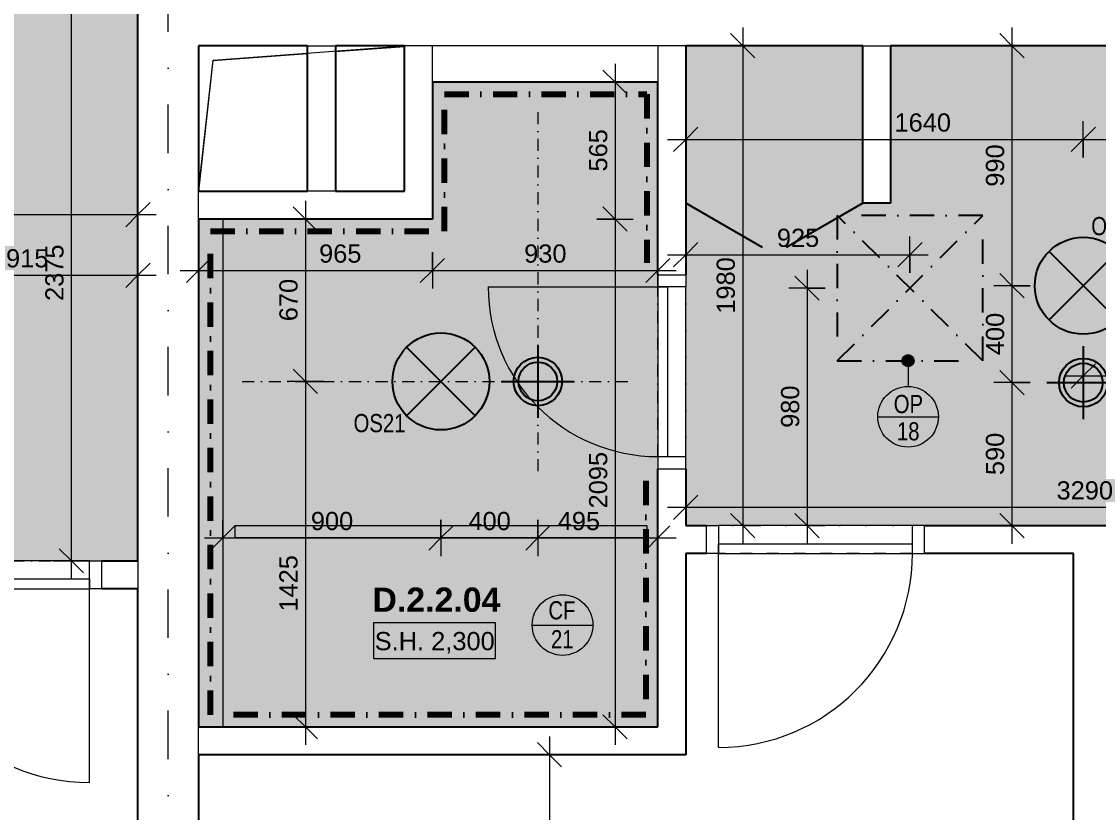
# Model space of a CAD drawing. Header units: millimetres. Extents: x -7570 to 42709, y -1655 to 71550.
# Drawn here: x -457 to 3986, y 60742 to 64005 of the extents above; entities that cross this region are included whole.
import ezdxf

# ---------------------------------------------------------------- set-up
doc = ezdxf.new("R2010")
doc.units = ezdxf.units.MM
for name, pattern in [('ABMV_DashDot_2_2mm-S0_6mm', [110, 50, -30, 0, -30]), ('HA_DashDot_10mm-S3mm', [500, 200, -150, 0, -150]), ('HA_DashDot_2_2mm-S0_6mm', [110, 50, -30, 0, -30]), ('HA_DashDot_4mm-S1mm', [200, 100, -50, 0, -50])]:
    doc.linetypes.add(name, pattern=pattern)
for name, color, linetype, lineweight in [('-UNDERLAY_A-DETL-____-OTLN', 9, 'Continuous', 25), ('-UNDERLAY_I-WALL-____-OTLN', 9, 'Continuous', 9), ('A-____-____-DIMS', 9, 'Continuous', 5), ('A-____-____-DIMS-50', 9, 'Continuous', 5), ('A-AREA-____-IDEN', 9, 'Continuous', 9), ('A-CLNG-____-IDEN', 9, 'Continuous', 9), ('A-CLNG-____-PATT', 9, 'Continuous', 9), ('A-DETL-____-OTLN', 9, 'Continuous', 25), ('A-DETL-GENF-OTLN', 9, 'Continuous', 9), ('A-DOOR-____-MCUT', 9, 'HA_DashDot_2_2mm-S0_6mm', 9), ('A-DOOR-____-OTLN', 9, 'Continuous', 9), ('A-DOOR-FRAM-OTLN', 9, 'Continuous', 9), ('A-FLOR-____-OVHD', 9, 'HA_DashDot_4mm-S1mm', 25), ('A-GENM-____-IDEN', 9, 'Continuous', 9), ('A-GENM-____-OTLN', 9, 'Continuous', 9), ('A-WALL-____-MCUT', 9, 'Continuous', 9), ('E-LITE-EQPM-IDEN', 9, 'Continuous', 9), ('E-LITE-EQPM-OTLN', 9, 'Continuous', 9), ('G-____-____-DIMS', 9, 'Continuous', 5), ('I-WALL-____-MCUT', 9, 'Continuous', 25), ('M-HVAC-CDFF-OTLN', 9, 'Continuous', 9), ('S-GRID-____-OTLN', 9, 'Continuous', 5)]:
    doc.layers.add(name, color=color, linetype=linetype, lineweight=lineweight)
doc.styles.add('Arial_1', font='arial.ttf', dxfattribs={"height": 75})
doc.styles.add('Arial_2', font='arial.ttf', dxfattribs={"width": 0.8, "height": 75})
doc.styles.add('Arial_B', font='arialbd.ttf', dxfattribs={"height": 100})
doc.dimstyles.new('Inner_Dimensions', dxfattribs={"dimscale": 304.8, "dimtxt": 76.519455, "dimasz": 0.328084, "dimexe": 0.246063, "dimexo": 0.0625, "dimgap": 0.032808, "dimtad": 1, "dimdec": 0, "dimzin": 0, "dimdsep": 46, "dimtxsty": 'Arial_1', "dimblk1": 'OBLIQUE', "dimblk2": 'OBLIQUE', "dimsah": 1, "dimcen": 0.09, "dimdle": 0.246063, "dimazin": 0, "dimtfac": 1, "dimtdec": 4, "dimtix": 1, "dimtmove": 2, "dimatfit": 3, "dimfxl": 0.246063, "dimfxlon": 1, "dimtvp": 1, "dimtolj": 1, "dimtzin": 0, "dimlwd": 9, "dimlwe": 9, "dimarcsym": 2})
doc.dimstyles.new('Inner_Dimensions_1', dxfattribs={"dimscale": 304.8, "dimtxt": 76.519455, "dimasz": 0.328084, "dimexe": 0.246063, "dimexo": 0.0625, "dimgap": 0.032808, "dimtad": 1, "dimdec": 0, "dimzin": 0, "dimdsep": 46, "dimtxsty": 'Arial_1', "dimblk1": 'OBLIQUE', "dimblk2": 'OBLIQUE', "dimsah": 1, "dimcen": 0.09, "dimdle": 0.246063, "dimazin": 0, "dimtfac": 1, "dimtdec": 4, "dimtix": 1, "dimtmove": 0, "dimatfit": 3, "dimfxl": 0.246063, "dimfxlon": 1, "dimtvp": 1, "dimtolj": 1, "dimtzin": 0, "dimlwd": 9, "dimlwe": 9, "dimarcsym": 2})

# ---------------------------------------------------------------- blocks, each defined once
blk = doc.blocks.new('HA_DR_Single_Swing_Solid - In_BJ_800x2100-2000414-DPS_D - 2NP')
at = {"layer": 'A-DOOR-____-MCUT'}
for p, q in [((-400, 57.5), (400, 57.5)), ((-400, -57.5), (400, -57.5))]:
    blk.add_line(p, q, dxfattribs=at)
at = {"layer": 'A-DOOR-____-OTLN', "lineweight": 5}
blk.add_line((400, 857.5), (400, 57.5), dxfattribs=at)
at = {"layer": 'A-DOOR-____-OTLN'}
for p, q in [((400, 57.5), (-400, 57.5)), ((-400, 57.5), (-400, 17.5)), ((400, 57.5), (400, 17.5)), ((400, 17.5), (-400, 17.5))]:
    blk.add_line(p, q, dxfattribs=at)
at = {"layer": 'A-DOOR-____-OTLN', "lineweight": 5}
blk.add_arc((400, 57.5), 800, 90, 180, dxfattribs=at)
at = {"layer": 'A-DOOR-FRAM-OTLN'}
for p, q in [((-450, 57.5), (-450, -57.5)), ((-400, 57.5), (-450, 57.5)), ((-400, 57.5), (-400, -57.5)), ((400, -57.5), (400, 57.5)), ((400, 57.5), (450, 57.5)), ((450, 57.5), (450, -57.5)), ((-450, -57.5), (-400, -57.5)), ((-400, -57.5), (400, -57.5)), ((450, -57.5), (400, -57.5))]:
    blk.add_line(p, q, dxfattribs=at)
blk = doc.blocks.new('HA_DR_Single_Swing_Solid - In_BJ_700x2100-2000418-DPS_D - 2NP')
at = {"layer": 'A-DOOR-____-MCUT'}
for p, q in [((-350, 57.5), (350, 57.5)), ((-350, -57.5), (350, -57.5))]:
    blk.add_line(p, q, dxfattribs=at)
at = {"layer": 'A-DOOR-____-OTLN', "lineweight": 5}
blk.add_line((350, 757.5), (350, 57.5), dxfattribs=at)
at = {"layer": 'A-DOOR-____-OTLN'}
for p, q in [((350, 57.5), (-350, 57.5)), ((-350, 57.5), (-350, 17.5)), ((350, 57.5), (350, 17.5)), ((350, 17.5), (-350, 17.5))]:
    blk.add_line(p, q, dxfattribs=at)
at = {"layer": 'A-DOOR-____-OTLN', "lineweight": 5}
blk.add_arc((350, 57.5), 700, 90, 180, dxfattribs=at)
at = {"layer": 'A-DOOR-FRAM-OTLN'}
for p, q in [((-400, 57.5), (-400, -57.5)), ((-350, 57.5), (-400, 57.5)), ((-350, 57.5), (-350, -57.5)), ((350, -57.5), (350, 57.5)), ((350, 57.5), (400, 57.5)), ((400, 57.5), (400, -57.5)), ((-400, -57.5), (-350, -57.5)), ((-350, -57.5), (350, -57.5)), ((400, -57.5), (350, -57.5))]:
    blk.add_line(p, q, dxfattribs=at)
blk = doc.blocks.new('HA_GM_Shaft_Rectangle - Default-2017731-DPS_D - 2NP')
at = {"layer": 'A-DETL-GENF-OTLN'}
for p, q in [((60, -60), (850, 0)), ((0, -600), (60, -60))]:
    blk.add_line(p, q, dxfattribs=at)
at = {"layer": 'A-GENM-____-OTLN'}
for p, q in [((0, -600), (0, 0)), ((0, 0), (850, 0)), ((850, 0), (850, -600)), ((850, -600), (0, -600))]:
    blk.add_line(p, q, dxfattribs=at)
blk = doc.blocks.new('HA_GM_Shaft_Rectangle - Default-2017700-DPS_D - 2NP')
at = {"layer": 'A-DETL-GENF-OTLN'}
for p, q in [((61, -61), (450, -32.2)), ((565, -23.7), (850, -2.6)), ((1.1, -600), (61, -61))]:
    blk.add_line(p, q, dxfattribs=at)
blk = doc.blocks.new('HA_DR_Double_Swing_Solid - In_BJ_1200x2100_800-1652993-DPS_D - 2NP')
at = {"layer": 'A-DOOR-____-MCUT'}
for p, q in [((-600, 57.5), (600, 57.5)), ((-600, -57.5), (600, -57.5))]:
    blk.add_line(p, q, dxfattribs=at)
at = {"layer": 'A-DOOR-____-OTLN'}
for p, q in [((-107.5, -9.5), (-107.5, 40)), ((-107.5, 40), (-5, 40)), ((-92.5, 25), (-92.5, -9.5)), ((-5, 25), (-92.5, 25)), ((-5, 25), (-5, 40)), ((-600, -57.5), (-600, -17.5)), ((-600, -17.5), (-200, -17.5)), ((-200, -57.5), (-200, -17.5)), ((-200, -17.5), (-200, -57.5)), ((-200, -17.5), (600, -17.5)), ((-70, -9.5), (-130, -9.5)), ((-130, -17.5), (-130, -9.5)), ((-70, -17.5), (-70, -9.5)), ((600, -17.5), (600, -57.5)), ((-600, -57.5), (-200, -57.5)), ((-200, -57.5), (600, -57.5)), ((-130, -65.5), (-130, -57.5)), ((-130, -65.5), (-70, -65.5)), ((-107.5, -115), (-107.5, -65.5)), ((-92.5, -65.5), (-92.5, -100)), ((-70, -65.5), (-70, -57.5)), ((-5, -115), (-107.5, -115)), ((-92.5, -100), (-5, -100)), ((-5, -115), (-5, -100))]:
    blk.add_line(p, q, dxfattribs=at)
at = {"layer": 'A-DOOR-____-OTLN', "lineweight": 5}
for p, q in [((-253.6, -257.5), (-600, -57.5)), ((600, -857.5), (600, -57.5))]:
    blk.add_line(p, q, dxfattribs=at)
for centre, radius, start, end in [((-600, -57.5), 400, 330, 0), ((600, -57.5), 800, 180, 270)]:
    blk.add_arc(centre, radius, start, end, dxfattribs=at)
at = {"layer": 'A-DOOR-____-OTLN'}
for points in [[(-107.5, 40), (-107.5, 40), (-107.4, 39.9), (-106.9, 39.4), (-106.5, 39), (-106.1, 38.6), (-105.6, 38.1), (-105.2, 37.7), (-104.6, 37.1), (-103.9, 36.4), (-103.3, 35.8), (-102.9, 35.4), (-102.4, 34.9), (-101.9, 34.4), (-101.5, 34), (-101, 33.5), (-100.5, 33), (-100, 32.5), (-99.5, 32), (-99, 31.5), (-98.5, 31), (-98.1, 30.6), (-97.6, 30.1), (-97.1, 29.6), (-96.7, 29.2), (-96.2, 28.7), (-95.8, 28.3), (-95.3, 27.8), (-94.8, 27.3), (-94.4, 26.9), (-93.9, 26.4), (-93.5, 26), (-93.1, 25.6), (-92.6, 25.1), (-92.5, 25), (-92.5, 25)], [(-92.5, -100), (-92.5, -100), (-92.6, -100.1), (-93.1, -100.6), (-93.5, -101), (-93.9, -101.4), (-94.4, -101.9), (-94.8, -102.3), (-95.4, -102.9), (-96.1, -103.6), (-96.7, -104.2), (-97.1, -104.6), (-97.6, -105.1), (-98.1, -105.6), (-98.5, -106), (-99, -106.5), (-99.5, -107), (-100, -107.5), (-100.5, -108), (-101, -108.5), (-101.5, -109), (-101.9, -109.4), (-102.4, -109.9), (-102.9, -110.4), (-103.3, -110.8), (-103.8, -111.3), (-104.2, -111.7), (-104.7, -112.2), (-105.2, -112.7), (-105.6, -113.1), (-106.1, -113.6), (-106.5, -114), (-106.9, -114.4), (-107.4, -114.9), (-107.5, -115), (-107.5, -115)]]:
    blk.add_open_spline(points, degree=3, knots=[0, 0, 0, 0, 0.083333, 0.125, 0.166667, 0.208333, 0.229167, 0.25, 0.291667, 0.333333, 0.354167, 0.375, 0.395833, 0.416667, 0.4375, 0.458333, 0.479167, 0.5, 0.520833, 0.541667, 0.5625, 0.583333, 0.604167, 0.625, 0.645833, 0.666667, 0.6875, 0.708333, 0.75, 0.770833, 0.791667, 0.833333, 0.875, 0.916667, 1, 1, 1, 1], dxfattribs=at)
at = {"layer": 'A-DOOR-FRAM-OTLN'}
for p, q in [((-600, 57.5), (-650, 57.5)), ((-650, 57.5), (-650, -57.5)), ((600, 57.5), (-600, 57.5)), ((-600, 57.5), (-600, -57.5)), ((600, -57.5), (600, 57.5)), ((600, 57.5), (650, 57.5)), ((650, 57.5), (650, -57.5)), ((-650, -57.5), (-600, -57.5)), ((650, -57.5), (600, -57.5))]:
    blk.add_line(p, q, dxfattribs=at)
blk = doc.blocks.new('HA_LF_GenericSymbol - OS21_koupelny-1901332-DPS_D - 2NP')
at = {"layer": 'E-LITE-EQPM-OTLN', "color": 11, "lineweight": 25}
for p, q in [((141.4, 141.4), (-141.4, -141.4)), ((-141.4, 141.4), (141.4, -141.4))]:
    blk.add_line(p, q, dxfattribs=at)
blk.add_circle((0, 0), 200, dxfattribs=at)
blk = doc.blocks.new('HA_LF_GenericSymbol - OS20_chodby-1901335-DPS_D - 2NP')
at = {"layer": 'E-LITE-EQPM-OTLN', "color": 11, "lineweight": 25}
for p, q in [((141.4, 141.4), (-141.4, -141.4)), ((-141.4, 141.4), (141.4, -141.4))]:
    blk.add_line(p, q, dxfattribs=at)
blk.add_circle((0, 0), 200, dxfattribs=at)
blk = doc.blocks.new('HA_GM_Tiling_LineBased - Generic Tiles-1951585-DPS_D - 2NP')
at = {"layer": 'A-GENM-____-OTLN', "linetype": 'HA_DashDot_4mm-S1mm', "lineweight": 80}
blk.add_line((50, -50), (1015, -50), dxfattribs=at)
blk = doc.blocks.new('HA_GM_Tiling_LineBased - Generic Tiles-1951473-DPS_D - 2NP')
at = {"layer": 'A-GENM-____-OTLN', "linetype": 'HA_DashDot_4mm-S1mm', "lineweight": 80}
blk.add_line((50, -50), (1845, -50), dxfattribs=at)
blk = doc.blocks.new('HA_GM_Tiling_LineBased - Generic Tiles-1951586-DPS_D - 2NP')
at = {"layer": 'A-GENM-____-OTLN', "linetype": 'HA_DashDot_4mm-S1mm', "lineweight": 80}
blk.add_line((50, -50), (2045, -50), dxfattribs=at)
blk = doc.blocks.new('HA_GM_Tiling_LineBased - Generic Tiles-1951466-DPS_D - 2NP')
at = {"layer": 'A-GENM-____-OTLN', "linetype": 'HA_DashDot_4mm-S1mm', "lineweight": 80}
blk.add_line((50, -50), (1015, -50), dxfattribs=at)
blk = doc.blocks.new('HA_GM_Tiling_LineBased - Generic Tiles-1951467-DPS_D - 2NP')
at = {"layer": 'A-GENM-____-OTLN', "linetype": 'HA_DashDot_4mm-S1mm', "lineweight": 80}
blk.add_line((-50, -50), (515, -50), dxfattribs=at)
blk = doc.blocks.new('HA_GM_Tiling_LineBased - Generic Tiles-1951468-DPS_D - 2NP')
at = {"layer": 'A-GENM-____-OTLN', "linetype": 'HA_DashDot_4mm-S1mm', "lineweight": 80}
blk.add_line((50, -50), (885, -50), dxfattribs=at)
blk = doc.blocks.new('HA_GM_Tiling_LineBased - Generic Tiles-1951469-DPS_D - 2NP')
at = {"layer": 'A-GENM-____-OTLN', "linetype": 'HA_DashDot_4mm-S1mm', "lineweight": 80}
blk.add_line((50, -50), (745, -50), dxfattribs=at)
blk = doc.blocks.new('HA_VZT_GenericSymbol - Default-1902229-DPS_D - 2NP')
at = {"layer": 'M-HVAC-CDFF-OTLN', "color": 92, "lineweight": 25}
for p, q in [((0, 150), (0, -150)), ((-150, 0), (150, 0))]:
    blk.add_line(p, q, dxfattribs=at)
for radius in [100, 80]:
    blk.add_circle((0, 0), radius, dxfattribs=at)
blk = doc.blocks.new('DIMBLOCK32-DPS_D - 2NP')
at = {"layer": 'A-____-____-DIMS-50', "lineweight": 9}
for p, q in [((1721, 61054.9), (1721, 59409.9)), ((1721, 60979.9), (1671, 61029.9)), ((1796, 60979.9), (1646, 60979.9)), ((1721, 60979.9), (1771, 60929.9)), ((1721, 60979.9), (1796, 60979.9)), ((1721, 59409.9), (1671, 59459.9)), ((1796, 59409.9), (1646, 59409.9)), ((1721, 59409.9), (1771, 59359.9)), ((1721, 59409.9), (1796, 59409.9))]:
    blk.add_line(p, q, dxfattribs=at)
at = {"layer": 'A-____-____-DIMS-50', "color": 0, "lineweight": 9, "insert": (1613.6, 60079.5), "char_height": 75, "width": 276.883, "attachment_point": 1, "rotation": 90, "line_spacing_factor": 0.941778, "style": 'Arial_1'}
blk.add_mtext('1570', dxfattribs=at)
blk = doc.blocks.new('_Oblique')
at = {"color": 0, "linetype": 'ByBlock', "lineweight": -2}
blk.add_line((-0.5, -0.5), (0.5, 0.5), dxfattribs=at)
blk = doc.blocks.new('DIMBLOCK106-DPS_D - 2NP')
at = {"layer": 'A-____-____-DIMS-50', "lineweight": 9}
for p, q in [((-891.8, 62883.2), (-891.8, 63033.2)), ((-891.8, 62958.2), (-841.8, 63008.2)), ((23.2, 63033.2), (23.2, 62883.2)), ((23.2, 62958.2), (23.2, 63033.2)), ((23.2, 62958.2), (73.2, 63008.2)), ((-891.8, 62958.2), (-941.8, 62908.2)), ((-891.8, 62958.2), (98.2, 62958.2)), ((-891.8, 62958.2), (-891.8, 62883.2)), ((23.2, 62958.2), (-26.8, 62908.2))]:
    blk.add_line(p, q, dxfattribs=at)
at = {"layer": 'A-____-____-DIMS-50', "color": 0, "lineweight": 9, "insert": (-520.8, 63065.6), "char_height": 75, "width": 207.662, "attachment_point": 1, "line_spacing_factor": 0.941778, "style": 'Arial_1'}
blk.add_mtext('915', dxfattribs=at)
blk = doc.blocks.new('DIMBLOCK112-DPS_D - 2NP')
at = {"layer": 'A-____-____-DIMS-50', "lineweight": 9}
for p, q in [((373.2, 61949.2), (373.2, 61799.2)), ((373.2, 61874.2), (373.2, 61949.2)), ((1273.2, 61949.2), (1273.2, 61799.2)), ((1273.2, 61874.2), (1273.2, 61949.2)), ((373.2, 61874.2), (423.2, 61924.2)), ((1273.2, 61874.2), (1323.2, 61924.2)), ((298.2, 61874.2), (1273.2, 61874.2)), ((373.2, 61874.2), (323.2, 61824.2)), ((1273.2, 61874.2), (1223.2, 61824.2))]:
    blk.add_line(p, q, dxfattribs=at)
at = {"layer": 'A-____-____-DIMS-50', "color": 0, "lineweight": 9, "insert": (736.7, 61981.5), "char_height": 75, "width": 207.662, "attachment_point": 1, "line_spacing_factor": 0.941778, "style": 'Arial_1'}
blk.add_mtext('900', dxfattribs=at)
blk = doc.blocks.new('DIMBLOCK113-DPS_D - 2NP')
at = {"layer": 'A-____-____-DIMS-50', "lineweight": 9}
for p, q in [((1273.2, 61949.2), (1273.2, 61799.2)), ((1273.2, 61874.2), (1273.2, 61949.2)), ((1673.2, 61949.2), (1673.2, 61799.2)), ((1673.2, 61874.2), (1673.2, 61949.2)), ((1273.2, 61874.2), (1323.2, 61924.2)), ((1673.2, 61874.2), (1723.2, 61924.2)), ((1273.2, 61874.2), (1223.2, 61824.2)), ((1273.2, 61874.2), (1673.2, 61874.2)), ((1673.2, 61874.2), (1623.2, 61824.2))]:
    blk.add_line(p, q, dxfattribs=at)
at = {"layer": 'A-____-____-DIMS-50', "color": 0, "lineweight": 9, "insert": (1386.7, 61981.5), "char_height": 75, "width": 207.662, "attachment_point": 1, "line_spacing_factor": 0.941778, "style": 'Arial_1'}
blk.add_mtext('400', dxfattribs=at)
blk = doc.blocks.new('DIMBLOCK114-DPS_D - 2NP')
at = {"layer": 'A-____-____-DIMS-50', "lineweight": 9}
for p, q in [((1673.2, 61949.2), (1673.2, 61799.2)), ((1673.2, 61874.2), (1673.2, 61949.2)), ((2168.2, 61949.2), (2168.2, 61799.2)), ((2168.2, 61874.2), (2168.2, 61949.2)), ((1673.2, 61874.2), (1723.2, 61924.2)), ((2168.2, 61874.2), (2218.2, 61924.2)), ((1673.2, 61874.2), (1623.2, 61824.2)), ((1673.2, 61874.2), (2243.2, 61874.2)), ((2168.2, 61874.2), (2118.2, 61824.2))]:
    blk.add_line(p, q, dxfattribs=at)
at = {"layer": 'A-____-____-DIMS-50', "color": 0, "lineweight": 9, "insert": (1755, 61981.5), "char_height": 75, "width": 207.662, "attachment_point": 1, "line_spacing_factor": 0.941778, "style": 'Arial_1'}
blk.add_mtext('495', dxfattribs=at)
blk = doc.blocks.new('DIMBLOCK115-DPS_D - 2NP')
at = {"layer": 'A-____-____-DIMS-50', "lineweight": 9}
for p, q in [((714.1, 63264.9), (714.1, 62519.9)), ((714.1, 63189.9), (664.1, 63239.9)), ((789.1, 63189.9), (639.1, 63189.9)), ((714.1, 63189.9), (764.1, 63139.9)), ((714.1, 63189.9), (789.1, 63189.9)), ((714.1, 62519.9), (664.1, 62569.9)), ((789.1, 62519.9), (639.1, 62519.9)), ((714.1, 62519.9), (764.1, 62469.9)), ((714.1, 62519.9), (789.1, 62519.9))]:
    blk.add_line(p, q, dxfattribs=at)
at = {"layer": 'A-____-____-DIMS-50', "color": 0, "lineweight": 9, "insert": (606.8, 62768.4), "char_height": 75, "width": 207.662, "attachment_point": 1, "rotation": 90, "line_spacing_factor": 0.941778, "style": 'Arial_1'}
blk.add_mtext('670', dxfattribs=at)
blk = doc.blocks.new('DIMBLOCK116-DPS_D - 2NP')
at = {"layer": 'A-____-____-DIMS-50', "lineweight": 9}
for p, q in [((714.1, 62519.9), (664.1, 62569.9)), ((789.1, 62519.9), (639.1, 62519.9)), ((714.1, 62519.9), (714.1, 61019.9)), ((714.1, 62519.9), (764.1, 62469.9)), ((714.1, 62519.9), (789.1, 62519.9)), ((714.1, 61094.9), (664.1, 61144.9)), ((789.1, 61094.9), (639.1, 61094.9)), ((714.1, 61094.9), (764.1, 61044.9)), ((714.1, 61094.9), (789.1, 61094.9))]:
    blk.add_line(p, q, dxfattribs=at)
at = {"layer": 'A-____-____-DIMS-50', "color": 0, "lineweight": 9, "insert": (606.8, 61570.3), "char_height": 75, "width": 276.883, "attachment_point": 1, "rotation": 90, "line_spacing_factor": 0.941778, "style": 'Arial_1'}
blk.add_mtext('1425', dxfattribs=at)
blk = doc.blocks.new('DIMBLOCK117-DPS_D - 2NP')
at = {"layer": 'A-____-____-DIMS-50', "lineweight": 9}
for p, q in [((2283.2, 63593.4), (2283.2, 63443.4)), ((2283.2, 63518.4), (2283.2, 63593.4)), ((3923.2, 63443.4), (3923.2, 63593.4)), ((2283.2, 63518.4), (2333.2, 63568.4)), ((3923.2, 63518.4), (3973.2, 63568.4)), ((2208.2, 63518.4), (3923.2, 63518.4)), ((2283.2, 63518.4), (2233.2, 63468.4)), ((3923.2, 63518.4), (3873.2, 63468.4)), ((3923.2, 63518.4), (3923.2, 63443.4))]:
    blk.add_line(p, q, dxfattribs=at)
at = {"layer": 'A-____-____-DIMS-50', "color": 0, "lineweight": 9, "insert": (3144.3, 63625.8), "char_height": 75, "width": 276.883, "attachment_point": 1, "line_spacing_factor": 0.941778, "style": 'Arial_1'}
blk.add_mtext('1640', dxfattribs=at)
blk = doc.blocks.new('DIMBLOCK118-DPS_D - 2NP')
at = {"layer": 'A-____-____-DIMS-50', "lineweight": 9}
for p, q in [((3923.2, 63443.4), (3923.2, 63593.4)), ((5573.2, 63593.4), (5573.2, 63443.4)), ((5573.2, 63518.4), (5573.2, 63593.4)), ((3923.2, 63518.4), (3973.2, 63568.4)), ((5573.2, 63518.4), (5623.2, 63568.4)), ((3923.2, 63518.4), (3873.2, 63468.4)), ((3923.2, 63518.4), (5648.2, 63518.4)), ((3923.2, 63518.4), (3923.2, 63443.4)), ((5573.2, 63518.4), (5523.2, 63468.4))]:
    blk.add_line(p, q, dxfattribs=at)
at = {"layer": 'A-____-____-DIMS-50', "color": 0, "lineweight": 9, "insert": (4632.8, 63625.8), "char_height": 75, "width": 276.883, "attachment_point": 1, "line_spacing_factor": 0.941778, "style": 'Arial_1'}
blk.add_mtext('1650', dxfattribs=at)
blk = doc.blocks.new('DIMBLOCK119-DPS_D - 2NP')
at = {"layer": 'A-____-____-DIMS-50', "lineweight": 9}
for p, q in [((3628.9, 63979.9), (3628.9, 62914.9)), ((3628.9, 63904.9), (3578.9, 63954.9)), ((3703.9, 63904.9), (3553.9, 63904.9)), ((3628.9, 63904.9), (3678.9, 63854.9)), ((3628.9, 63904.9), (3703.9, 63904.9)), ((3628.9, 62914.9), (3578.9, 62964.9)), ((3703.9, 62914.9), (3553.9, 62914.9)), ((3628.9, 62914.9), (3678.9, 62864.9)), ((3628.9, 62914.9), (3703.9, 62914.9))]:
    blk.add_line(p, q, dxfattribs=at)
at = {"layer": 'A-____-____-DIMS-50', "color": 0, "lineweight": 9, "insert": (3521.5, 63323.4), "char_height": 75, "width": 207.662, "attachment_point": 1, "rotation": 90, "line_spacing_factor": 0.941778, "style": 'Arial_1'}
blk.add_mtext('990', dxfattribs=at)
blk = doc.blocks.new('DIMBLOCK120-DPS_D - 2NP')
at = {"layer": 'A-____-____-DIMS-50', "lineweight": 9}
for p, q in [((3628.9, 62914.9), (3578.9, 62964.9)), ((3703.9, 62914.9), (3553.9, 62914.9)), ((3628.9, 62914.9), (3628.9, 62514.9)), ((3628.9, 62914.9), (3678.9, 62864.9)), ((3628.9, 62914.9), (3703.9, 62914.9)), ((3628.9, 62514.9), (3578.9, 62564.9)), ((3703.9, 62514.9), (3553.9, 62514.9)), ((3628.9, 62514.9), (3678.9, 62464.9)), ((3628.9, 62514.9), (3703.9, 62514.9))]:
    blk.add_line(p, q, dxfattribs=at)
at = {"layer": 'A-____-____-DIMS-50', "color": 0, "lineweight": 9, "insert": (3521.5, 62628.4), "char_height": 75, "width": 207.662, "attachment_point": 1, "rotation": 90, "line_spacing_factor": 0.941778, "style": 'Arial_1'}
blk.add_mtext('400', dxfattribs=at)
blk = doc.blocks.new('DIMBLOCK121-DPS_D - 2NP')
at = {"layer": 'A-____-____-DIMS-50', "lineweight": 9}
for p, q in [((3628.9, 62514.9), (3578.9, 62564.9)), ((3703.9, 62514.9), (3553.9, 62514.9)), ((3628.9, 62514.9), (3628.9, 61849.9)), ((3628.9, 62514.9), (3678.9, 62464.9)), ((3628.9, 62514.9), (3703.9, 62514.9)), ((3628.9, 61924.9), (3578.9, 61974.9)), ((3703.9, 61924.9), (3553.9, 61924.9)), ((3628.9, 61924.9), (3678.9, 61874.9)), ((3628.9, 61924.9), (3703.9, 61924.9))]:
    blk.add_line(p, q, dxfattribs=at)
at = {"layer": 'A-____-____-DIMS-50', "color": 0, "lineweight": 9, "insert": (3521.5, 62133.4), "char_height": 75, "width": 207.662, "attachment_point": 1, "rotation": 90, "line_spacing_factor": 0.941778, "style": 'Arial_1'}
blk.add_mtext('590', dxfattribs=at)
blk = doc.blocks.new('HA_TAG_GM_Products - Generic-588599-DPS_D - 2NP')
at = {"layer": 'A-GENM-____-IDEN'}
blk.add_line((-2.5, 0), (2.5, 0), dxfattribs=at)
blk.add_circle((0, 0), 2.5, dxfattribs=at)
blk = doc.blocks.new('Spot Elevations - Generic-448778-DPS_D - 2NP')
at = {"layer": 'G-____-____-DIMS', "lineweight": 9}
for p, q in [((-5, 0), (-5, 3)), ((-5, 3), (5, 3)), ((5, 3), (5, 0)), ((5, 0), (-5, 0))]:
    blk.add_line(p, q, dxfattribs=at)
blk = doc.blocks.new('HA_Tag_Ceiling - Group _ Type Mark-1698111-DPS_D - 2NP')
at = {"layer": 'A-CLNG-____-IDEN'}
blk.add_line((-2.5, 0), (2.5, 0), dxfattribs=at)
blk.add_circle((0, 0), 2.5, dxfattribs=at)
blk = doc.blocks.new('DIMBLOCK128-DPS_D - 2NP')
at = {"layer": 'A-____-____-DIMS-50', "lineweight": 9}
for p, q in [((2283.2, 63117.6), (2283.2, 62967.6)), ((2283.2, 63042.6), (2283.2, 63117.6)), ((2283.2, 63042.6), (2333.2, 63092.6)), ((3208.2, 62967.6), (3208.2, 63117.6)), ((3208.2, 63042.6), (3258.2, 63092.6)), ((2208.2, 63042.6), (3283.2, 63042.6)), ((2283.2, 63042.6), (2233.2, 62992.6)), ((3208.2, 63042.6), (3158.2, 62992.6)), ((3208.2, 63042.6), (3208.2, 62967.6))]:
    blk.add_line(p, q, dxfattribs=at)
at = {"layer": 'A-____-____-DIMS-50', "color": 0, "lineweight": 9, "insert": (2659.2, 63150), "char_height": 75, "width": 207.662, "attachment_point": 1, "line_spacing_factor": 0.941778, "style": 'Arial_1'}
blk.add_mtext('925', dxfattribs=at)
blk = doc.blocks.new('DIMBLOCK129-DPS_D - 2NP')
at = {"layer": 'A-____-____-DIMS-50', "lineweight": 9}
for p, q in [((2783.5, 62904.9), (2733.5, 62954.9)), ((2783.5, 62979.9), (2783.5, 61849.9)), ((2858.5, 62904.9), (2708.5, 62904.9)), ((2783.5, 62904.9), (2833.5, 62854.9)), ((2783.5, 62904.9), (2858.5, 62904.9)), ((2783.5, 61924.9), (2733.5, 61974.9)), ((2858.5, 61924.9), (2708.5, 61924.9)), ((2783.5, 61924.9), (2833.5, 61874.9)), ((2783.5, 61924.9), (2858.5, 61924.9))]:
    blk.add_line(p, q, dxfattribs=at)
at = {"layer": 'A-____-____-DIMS-50', "color": 0, "lineweight": 9, "insert": (2676.2, 62328.4), "char_height": 75, "width": 207.662, "attachment_point": 1, "rotation": 90, "line_spacing_factor": 0.941778, "style": 'Arial_1'}
blk.add_mtext('980', dxfattribs=at)
blk = doc.blocks.new('DIMBLOCK134-DPS_D - 2NP')
at = {"layer": 'A-____-____-DIMS-50', "lineweight": 9}
for p, q in [((3923.2, 62617.4), (3923.2, 62467.4)), ((3923.2, 62542.4), (3923.2, 62617.4)), ((4423.2, 62617.4), (4423.2, 62467.4)), ((4423.2, 62542.4), (4423.2, 62617.4)), ((3923.2, 62542.4), (3973.2, 62592.4)), ((4423.2, 62542.4), (4473.2, 62592.4)), ((3848.2, 62542.4), (4423.2, 62542.4)), ((3923.2, 62542.4), (3873.2, 62492.4)), ((4423.2, 62542.4), (4373.2, 62492.4))]:
    blk.add_line(p, q, dxfattribs=at)
at = {"layer": 'A-____-____-DIMS-50', "color": 0, "lineweight": 9, "insert": (4086.7, 62649.7), "char_height": 75, "width": 207.662, "attachment_point": 1, "line_spacing_factor": 0.941778, "style": 'Arial_1'}
blk.add_mtext('500', dxfattribs=at)
blk = doc.blocks.new('DIMBLOCK171-DPS_D - 2NP')
at = {"layer": 'A-____-____-DIMS-50', "lineweight": 9}
for p, q in [((-251.3, 64154.9), (-301.3, 64204.9)), ((-176.3, 64154.9), (-326.3, 64154.9)), ((-251.3, 61704.9), (-251.3, 64154.9)), ((-251.3, 64154.9), (-201.3, 64104.9)), ((-251.3, 64154.9), (-176.3, 64154.9)), ((-251.3, 61779.9), (-301.3, 61829.9)), ((-326.3, 61779.9), (-176.3, 61779.9)), ((-251.3, 61779.9), (-326.3, 61779.9)), ((-251.3, 61779.9), (-201.3, 61729.9))]:
    blk.add_line(p, q, dxfattribs=at)
at = {"layer": 'A-____-____-DIMS-50', "color": 0, "lineweight": 9, "insert": (-358.7, 62852), "char_height": 75, "width": 276.883, "attachment_point": 1, "rotation": 90, "line_spacing_factor": 0.941778, "style": 'Arial_1'}
blk.add_mtext('2375', dxfattribs=at)
blk = doc.blocks.new('DIMBLOCK180-DPS_D - 2NP')
at = {"layer": 'A-____-____-DIMS-50', "lineweight": 9}
for p, q in [((-1801.8, 63283.2), (-1801.8, 63133.2)), ((-1801.8, 63208.2), (-1801.8, 63283.2)), ((23.2, 63283.2), (23.2, 63133.2)), ((23.2, 63208.2), (23.2, 63283.2)), ((-1801.8, 63208.2), (-1751.8, 63258.2)), ((23.2, 63208.2), (73.2, 63258.2)), ((-1876.8, 63208.2), (98.2, 63208.2)), ((-1801.8, 63208.2), (-1851.8, 63158.2)), ((23.2, 63208.2), (-26.8, 63158.2))]:
    blk.add_line(p, q, dxfattribs=at)
at = {"layer": 'A-____-____-DIMS-50', "color": 0, "lineweight": 9, "insert": (-1004.7, 63315.6), "char_height": 75, "width": 276.883, "attachment_point": 1, "line_spacing_factor": 0.941778, "style": 'Arial_1'}
blk.add_mtext('1825', dxfattribs=at)
blk = doc.blocks.new('DIMBLOCK181-DPS_D - 2NP')
at = {"layer": 'A-____-____-DIMS-50', "lineweight": 9}
for p, q in [((273.2, 63052.8), (273.2, 62902.8)), ((273.2, 62977.8), (273.2, 63052.8)), ((1238.2, 63052.8), (1238.2, 62902.8)), ((1238.2, 62977.8), (1238.2, 63052.8)), ((273.2, 62977.8), (323.2, 63027.8)), ((1238.2, 62977.8), (1288.2, 63027.8)), ((198.2, 62977.8), (1238.2, 62977.8)), ((273.2, 62977.8), (223.2, 62927.8)), ((1238.2, 62977.8), (1188.2, 62927.8))]:
    blk.add_line(p, q, dxfattribs=at)
at = {"layer": 'A-____-____-DIMS-50', "color": 0, "lineweight": 9, "insert": (770.6, 63085.1), "char_height": 75, "width": 207.662, "attachment_point": 1, "line_spacing_factor": 0.941778, "style": 'Arial_1'}
blk.add_mtext('965', dxfattribs=at)
blk = doc.blocks.new('DIMBLOCK182-DPS_D - 2NP')
at = {"layer": 'A-____-____-DIMS-50', "lineweight": 9}
for p, q in [((1238.2, 63052.8), (1238.2, 62902.8)), ((1238.2, 62977.8), (1238.2, 63052.8)), ((2168.2, 63052.8), (2168.2, 62902.8)), ((2168.2, 62977.8), (2168.2, 63052.8)), ((1238.2, 62977.8), (1288.2, 63027.8)), ((2168.2, 62977.8), (2218.2, 63027.8)), ((1238.2, 62977.8), (1188.2, 62927.8)), ((1238.2, 62977.8), (2243.2, 62977.8)), ((2168.2, 62977.8), (2118.2, 62927.8))]:
    blk.add_line(p, q, dxfattribs=at)
at = {"layer": 'A-____-____-DIMS-50', "color": 0, "lineweight": 9, "insert": (1616.7, 63085.1), "char_height": 75, "width": 207.662, "attachment_point": 1, "line_spacing_factor": 0.941778, "style": 'Arial_1'}
blk.add_mtext('930', dxfattribs=at)
blk = doc.blocks.new('DIMBLOCK183-DPS_D - 2NP')
at = {"layer": 'A-____-____-DIMS-50', "lineweight": 9}
for p, q in [((1991.8, 63754.9), (1941.8, 63804.9)), ((1991.8, 63829.9), (1991.8, 63189.9)), ((2066.8, 63754.9), (1916.8, 63754.9)), ((1991.8, 63754.9), (2041.8, 63704.9)), ((1991.8, 63754.9), (2066.8, 63754.9)), ((1991.8, 63189.9), (1941.8, 63239.9)), ((1916.8, 63189.9), (2066.8, 63189.9)), ((1991.8, 63189.9), (1916.8, 63189.9)), ((1991.8, 63189.9), (2041.8, 63139.9))]:
    blk.add_line(p, q, dxfattribs=at)
at = {"layer": 'A-____-____-DIMS-50', "color": 0, "lineweight": 9, "insert": (1884.4, 63385.9), "char_height": 75, "width": 207.662, "attachment_point": 1, "rotation": 90, "line_spacing_factor": 0.941778, "style": 'Arial_1'}
blk.add_mtext('565', dxfattribs=at)
blk = doc.blocks.new('DIMBLOCK184-DPS_D - 2NP')
at = {"layer": 'A-____-____-DIMS-50', "lineweight": 9}
for p, q in [((1991.8, 63189.9), (1941.8, 63239.9)), ((1916.8, 63189.9), (2066.8, 63189.9)), ((1991.8, 63189.9), (1916.8, 63189.9)), ((1991.8, 63189.9), (1991.8, 61019.9)), ((1991.8, 63189.9), (2041.8, 63139.9)), ((1991.8, 61094.9), (1941.8, 61144.9)), ((2066.8, 61094.9), (1916.8, 61094.9)), ((1991.8, 61094.9), (2041.8, 61044.9)), ((1991.8, 61094.9), (2066.8, 61094.9))]:
    blk.add_line(p, q, dxfattribs=at)
at = {"layer": 'A-____-____-DIMS-50', "color": 0, "lineweight": 9, "insert": (1884.4, 61996.1), "char_height": 75, "width": 276.883, "attachment_point": 1, "rotation": 90, "line_spacing_factor": 0.941778, "style": 'Arial_1'}
blk.add_mtext('2095', dxfattribs=at)
blk = doc.blocks.new('DIMBLOCK185-DPS_D - 2NP')
at = {"layer": 'A-____-____-DIMS-50', "lineweight": 9}
for p, q in [((2283.2, 62075.6), (2283.2, 61925.6)), ((2283.2, 62000.6), (2283.2, 62075.6)), ((5573.2, 62075.6), (5573.2, 61925.6)), ((5573.2, 62000.6), (5573.2, 62075.6)), ((2283.2, 62000.6), (2333.2, 62050.6)), ((5573.2, 62000.6), (5623.2, 62050.6)), ((2208.2, 62000.6), (5648.2, 62000.6)), ((2283.2, 62000.6), (2233.2, 61950.6)), ((5573.2, 62000.6), (5523.2, 61950.6))]:
    blk.add_line(p, q, dxfattribs=at)
at = {"layer": 'A-____-____-DIMS-50', "color": 0, "lineweight": 9, "insert": (3812.8, 62108), "char_height": 75, "width": 276.883, "attachment_point": 1, "line_spacing_factor": 0.941778, "style": 'Arial_1'}
blk.add_mtext('3290', dxfattribs=at)
blk = doc.blocks.new('DIMBLOCK186-DPS_D - 2NP')
at = {"layer": 'A-____-____-DIMS-50', "lineweight": 9}
for p, q in [((2518.2, 63979.9), (2518.2, 61849.9)), ((2518.2, 63904.9), (2468.2, 63954.9)), ((2593.2, 63904.9), (2443.2, 63904.9)), ((2518.2, 63904.9), (2568.2, 63854.9)), ((2518.2, 63904.9), (2593.2, 63904.9)), ((2518.2, 61924.9), (2468.2, 61974.9)), ((2593.2, 61924.9), (2443.2, 61924.9)), ((2518.2, 61924.9), (2568.2, 61874.9)), ((2518.2, 61924.9), (2593.2, 61924.9))]:
    blk.add_line(p, q, dxfattribs=at)
at = {"layer": 'A-____-____-DIMS-50', "color": 0, "lineweight": 9, "insert": (2410.8, 62799.5), "char_height": 75, "width": 276.883, "attachment_point": 1, "rotation": 90, "line_spacing_factor": 0.941778, "style": 'Arial_1'}
blk.add_mtext('1980', dxfattribs=at)

msp = doc.modelspace()

# ---------------------------------------------------------------- hatches: boundary and pattern name
at = {"layer": 'A-CLNG-____-PATT', "lineweight": 5}
h = msp.add_hatch(color=256, dxfattribs=at)
h.paths.add_polyline_path([(-1376.8, 61779.9), (23.2, 61779.9), (23.2, 64154.9), (3898.2, 64154.9), (3898.2, 65929.9), (1398.2, 65929.9), (1398.2, 65329.9), (1283.2, 65329.9), (1283.2, 65784.9), (-1801.8, 65784.9), (-1801.8, 61779.9), (-1426.8, 61779.9)])
h.paths.add_polyline_path([(283.2, 64869.9), (274.2, 64871.1), (265.7, 64874.6), (258.5, 64880.2), (252.9, 64887.4), (249.4, 64895.8), (248.2, 64904.9), (249.4, 64914), (252.9, 64922.4), (258.5, 64929.7), (265.7, 64935.2), (274.2, 64938.7), (284.7, 64939.7), (292.3, 64938.7), (300.7, 64935.2), (308, 64929.7), (313.5, 64922.4), (317, 64914), (318.2, 64904.9), (317, 64895.8), (313.5, 64887.4), (308, 64880.2), (300.7, 64874.6), (292.3, 64871.1)])
h = msp.add_hatch(color=256, dxfattribs=at)
h.paths.add_polyline_path([(2418.2, 61924.9), (5573.2, 61924.9), (5573.2, 63904.9), (4473.2, 63904.9), (4473.2, 63304.9), (4358.2, 63304.9), (4358.2, 63904.9), (3128.2, 63904.9), (3128.2, 63254.9), (3013.2, 63254.9), (3013.2, 63904.9), (2283.2, 63904.9), (2283.2, 61924.9), (2368.2, 61924.9)])
h.paths.add_polyline_path([(4423.2, 62879.9), (4414.1, 62881.1), (4405.7, 62884.6), (4398.5, 62890.2), (4392.9, 62897.4), (4389.4, 62905.8), (4388.2, 62914.9), (4389.4, 62924), (4392.9, 62932.4), (4398.5, 62939.7), (4405.7, 62945.2), (4414.1, 62948.7), (4423.2, 62949.9), (4432.3, 62948.7), (4440.7, 62945.2), (4448, 62939.7), (4453.5, 62932.4), (4457, 62924), (4458.2, 62914.9), (4457, 62905.8), (4453.5, 62897.4), (4448, 62890.2), (4440.7, 62884.6), (4432.3, 62881.1)])
msp.add_hatch(color=256, dxfattribs=at).paths.add_polyline_path([(866.7, 61094.9), (2168.2, 61094.9), (2168.2, 63754.9), (1238.2, 63754.9), (1238.2, 63189.9), (273.2, 63189.9), (273.2, 61094.9)])
at = {"layer": 'A-GENM-____-IDEN'}
h = msp.add_hatch(color=256, dxfattribs=at)
edge = h.paths.add_edge_path()
edge.add_arc((3200.2, 62605.5), 25, 0, 360)

# ---------------------------------------------------------------- linework, layer by layer
at = {"layer": '-UNDERLAY_A-DETL-____-OTLN'}
for p, q in [((2599.3, 63072.4), (2283.2, 63254.9)), ((3013.2, 63254.9), (2697.1, 63072.4))]:
    msp.add_line(p, q, dxfattribs=at)
at = {"layer": '-UNDERLAY_I-WALL-____-OTLN'}
for p, q in [((373.2, 63189.9), (373.2, 61094.9)), ((423.2, 61924.9), (2123.2, 61924.9)), ((423.2, 61924.9), (423.2, 61874.9)), ((2123.2, 61924.9), (2123.2, 61874.9)), ((2123.2, 61874.9), (423.2, 61874.9))]:
    msp.add_line(p, q, dxfattribs=at)
at = {"layer": 'A-DETL-____-OTLN', "linetype": 'ABMV_DashDot_2_2mm-S0_6mm', "lineweight": 5}
for p, q in [((1673.2, 63630.9), (1673.2, 62110.9)), ((453.2, 62519.9), (2073.2, 62519.9))]:
    msp.add_line(p, q, dxfattribs=at)
at = {"layer": 'A-FLOR-____-OVHD'}
for p, q in [((3508.2, 63204.9), (2908.2, 63204.9)), ((2908.2, 63204.9), (2908.2, 62604.9)), ((3508.2, 62604.9), (2908.2, 63204.9)), ((2908.2, 62604.9), (3508.2, 63204.9)), ((3508.2, 62604.9), (3508.2, 63204.9)), ((2908.2, 62604.9), (3508.2, 62604.9))]:
    msp.add_line(p, q, dxfattribs=at)
at = {"layer": 'A-GENM-____-IDEN'}
msp.add_line((3200.2, 62605.5), (3200.2, 62499.2), dxfattribs=at)
msp.add_circle((3200.2, 62605.5), 25, dxfattribs=at)
at = {"layer": 'A-WALL-____-MCUT'}
for p, q in [((723.2, 63904.9), (838.2, 63904.9)), ((2283.2, 63904.9), (1123.2, 63904.9)), ((1238.2, 63754.9), (1238.2, 63904.9)), ((2168.2, 63904.9), (2168.2, 63754.9)), ((3013.2, 63904.9), (3128.2, 63904.9)), ((273.2, 63189.9), (273.2, 63304.9)), ((23.2, 61779.9), (23.2, 61664.9)), ((273.2, 60979.9), (273.2, 61094.9))]:
    msp.add_line(p, q, dxfattribs=at)
at = {"layer": 'I-WALL-____-MCUT'}
for p, q in [((23.2, 61779.9), (23.2, 64154.9)), ((273.2, 63904.9), (273.2, 63304.9)), ((723.2, 63904.9), (273.2, 63904.9)), ((723.2, 63304.9), (723.2, 63904.9)), ((1123.2, 63904.9), (838.2, 63904.9)), ((838.2, 63904.9), (838.2, 63304.9)), ((1123.2, 63304.9), (1123.2, 63904.9)), ((3013.2, 63904.9), (2283.2, 63904.9)), ((2283.2, 63904.9), (2283.2, 62959.9)), ((3013.2, 63254.9), (3013.2, 63904.9)), ((4358.2, 63904.9), (3128.2, 63904.9)), ((3128.2, 63904.9), (3128.2, 63254.9)), ((1238.2, 63754.9), (1238.2, 63189.9)), ((2168.2, 63754.9), (1238.2, 63754.9)), ((2168.2, 62959.9), (2168.2, 63754.9)), ((273.2, 63304.9), (723.2, 63304.9)), ((838.2, 63304.9), (1123.2, 63304.9)), ((3128.2, 63254.9), (3013.2, 63254.9)), ((273.2, 63189.9), (273.2, 61094.9)), ((1238.2, 63189.9), (273.2, 63189.9)), ((2168.2, 61094.9), (2168.2, 62159.9)), ((2283.2, 62159.9), (2283.2, 61924.9)), ((2283.2, 61924.9), (2368.2, 61924.9)), ((3268.2, 61924.9), (4148.2, 61924.9)), ((2283.2, 61809.9), (2283.2, 60979.9)), ((2368.2, 61809.9), (2283.2, 61809.9)), ((3883.2, 61809.9), (3268.2, 61809.9)), ((3883.2, 57839.9), (3883.2, 61809.9)), ((-126.8, 61779.9), (23.2, 61779.9)), ((23.2, 61664.9), (-126.8, 61664.9)), ((23.2, 57297.4), (23.2, 61664.9)), ((273.2, 61094.9), (2168.2, 61094.9)), ((273.2, 60979.9), (273.2, 57297.4)), ((2283.2, 60979.9), (273.2, 60979.9))]:
    msp.add_line(p, q, dxfattribs=at)
at = {"layer": 'S-GRID-____-OTLN', "linetype": 'HA_DashDot_10mm-S3mm', "lineweight": 9}
msp.add_line((148.2, 53960.4), (148.2, 69949.6), dxfattribs=at)

# ---------------------------------------------------------------- block references
at = {"layer": 'A-CLNG-____-IDEN', "xscale": 49.99999999999998, "yscale": 49.99999999999998, "zscale": 49.99999999999998}
msp.add_blockref('HA_Tag_Ceiling - Group _ Type Mark-1698111-DPS_D - 2NP', (1775.1, 61514.8), dxfattribs=at)
at = {"layer": 'A-DOOR-____-OTLN'}
for name, p, rotation in [('HA_DR_Single_Swing_Solid - In_BJ_700x2100-2000418-DPS_D - 2NP', (2225.7, 62559.9), 90.00000000000006), ('HA_DR_Single_Swing_Solid - In_BJ_800x2100-2000414-DPS_D - 2NP', (2818.2, 61867.4), 180)]:
    msp.add_blockref(name, p, dxfattribs=dict(at, rotation=rotation))
msp.add_blockref('HA_DR_Double_Swing_Solid - In_BJ_1200x2100_800-1652993-DPS_D - 2NP', (-776.8, 61722.4), dxfattribs=at)
at = {"layer": 'A-GENM-____-IDEN', "xscale": 49.99999999999998, "yscale": 49.99999999999998, "zscale": 49.99999999999998}
msp.add_blockref('HA_TAG_GM_Products - Generic-588599-DPS_D - 2NP', (3200.2, 62374.2), dxfattribs=at)
at = {"layer": 'A-GENM-____-OTLN', "lineweight": 5}
msp.add_blockref('HA_GM_Shaft_Rectangle - Default-2017731-DPS_D - 2NP', (273.2, 63904.9), dxfattribs=at)
at = {"layer": 'A-GENM-____-OTLN'}
msp.add_blockref('HA_GM_Shaft_Rectangle - Default-2017700-DPS_D - 2NP', (273.2, 63904.9), dxfattribs=at)
at = {"layer": 'A-GENM-____-OTLN', "linetype": 'HA_DashDot_4mm-S1mm', "lineweight": 80}
for name, p, rotation in [('HA_GM_Tiling_LineBased - Generic Tiles-1951467-DPS_D - 2NP', (1238.2, 63189.9), 89.99999999999991), ('HA_GM_Tiling_LineBased - Generic Tiles-1951469-DPS_D - 2NP', (2173.2, 63754.9), 269.9999999999999), ('HA_GM_Tiling_LineBased - Generic Tiles-1951586-DPS_D - 2NP', (273.2, 61094.9), 89.99999999999991), ('HA_GM_Tiling_LineBased - Generic Tiles-1951585-DPS_D - 2NP', (2168.2, 62159.9), 269.9999999999999), ('HA_GM_Tiling_LineBased - Generic Tiles-1951473-DPS_D - 2NP', (2168.2, 61094.9), 180)]:
    msp.add_blockref(name, p, dxfattribs=dict(at, rotation=rotation))
for name, p in [('HA_GM_Tiling_LineBased - Generic Tiles-1951468-DPS_D - 2NP', (1238.2, 63754.9)), ('HA_GM_Tiling_LineBased - Generic Tiles-1951466-DPS_D - 2NP', (273.2, 63189.9))]:
    msp.add_blockref(name, p, dxfattribs=at)
at = {"layer": 'E-LITE-EQPM-OTLN', "color": 11, "lineweight": 25}
for name, p in [('HA_LF_GenericSymbol - OS20_chodby-1901335-DPS_D - 2NP', (3923.2, 62914.9)), ('HA_LF_GenericSymbol - OS21_koupelny-1901332-DPS_D - 2NP', (1273.2, 62519.9))]:
    msp.add_blockref(name, p, dxfattribs=at)
at = {"layer": 'G-____-____-DIMS', "lineweight": 9, "xscale": 49.99999999999998, "yscale": 49.99999999999998, "zscale": 49.99999999999998}
msp.add_blockref('Spot Elevations - Generic-448778-DPS_D - 2NP', (1247, 61375.2), dxfattribs=at)
at = {"layer": 'M-HVAC-CDFF-OTLN', "color": 92, "lineweight": 25}
for p in [(1673.2, 62519.9), (3923.2, 62514.9)]:
    msp.add_blockref('HA_VZT_GenericSymbol - Default-1902229-DPS_D - 2NP', p, dxfattribs=at)

# ---------------------------------------------------------------- texts
at = {"layer": 'A-AREA-____-IDEN', "lineweight": 5, "insert": (990.8, 61669.5), "char_height": 100, "width": 653.375, "attachment_point": 1, "style": 'Arial_B'}
msp.add_mtext('D.2.2.04', dxfattribs=at)
at = {"layer": 'A-CLNG-____-IDEN', "lineweight": 5, "char_height": 75, "attachment_point": 1, "style": 'Arial_2'}
for s, insert, width in [('CF', (1716.7, 61613), 137.89), ('21', (1727.2, 61493.9), 115.443)]:
    msp.add_mtext(s, dxfattribs=dict(at, insert=insert, width=width))
at = {"layer": 'A-GENM-____-IDEN', "lineweight": 5, "char_height": 75, "attachment_point": 1, "style": 'Arial_2'}
for s, insert, width in [('OP', (3141.2, 62464.3), 147.51), ('18', (3154.4, 62351.6), 115.443)]:
    msp.add_mtext(s, dxfattribs=dict(at, insert=insert, width=width))
at = {"layer": 'E-LITE-EQPM-IDEN', "lineweight": 5, "char_height": 75, "width": 262.953, "attachment_point": 1, "style": 'Arial_2'}
for s, insert in [('OS20', (3956, 63198.4)), ('OS21', (912.8, 62385.5))]:
    msp.add_mtext(s, dxfattribs=dict(at, insert=insert))
at = {"layer": 'G-____-____-DIMS', "lineweight": 9, "insert": (1000.2, 61486.1), "char_height": 75, "width": 592.246, "attachment_point": 1, "line_spacing_factor": 0.941778, "style": 'Arial_1'}
msp.add_mtext('S.H. 2,300', dxfattribs=at)

# ---------------------------------------------------------------- dimensions: what is measured, and where the dimension line sits
at = {"layer": 'A-____-____-DIMS', "lineweight": 9}
for base, p1, p2, override, picture, middle in [((-251.3, 64154.9), (-326.3, 61779.9), (-176.3, 64154.9), {"dimpost": '<>', "dimfxl": 2379.732126}, 'DIMBLOCK171-DPS_D - 2NP', (-299.6, 62967.4)), ((2518.2, 61924.9), (2593.2, 63904.9), (2593.2, 61924.9), {"dimpost": '<>', "dimfxl": 1980.00371}, 'DIMBLOCK186-DPS_D - 2NP', (2469.9, 62914.9)), ((3628.9, 62914.9), (3703.9, 63904.9), (3703.9, 62914.9), {"dimpost": '<>', "dimfxl": 990}, 'DIMBLOCK119-DPS_D - 2NP', (3580.6, 63409.9)), ((1991.8, 63189.9), (2066.8, 63754.9), (1916.8, 63189.9), {"dimpost": '<>', "dimfxl": 584.572493}, 'DIMBLOCK183-DPS_D - 2NP', (1943.5, 63472.4)), ((714.1, 62519.9), (789.1, 63189.9), (789.1, 62519.9), {"dimpost": '<>', "dimfxl": 670}, 'DIMBLOCK115-DPS_D - 2NP', (665.8, 62854.9)), ((2783.5, 61924.9), (2858.5, 62904.9), (2858.5, 61924.9), {"dimpost": '<>', "dimfxl": 980.00371}, 'DIMBLOCK129-DPS_D - 2NP', (2735.2, 62414.9)), ((3628.9, 62514.9), (3703.9, 62914.9), (3703.9, 62514.9), {"dimpost": '<>', "dimfxl": 400}, 'DIMBLOCK120-DPS_D - 2NP', (3580.6, 62714.9)), ((3628.9, 61924.9), (3703.9, 62514.9), (3703.9, 61924.9), {"dimpost": '<>', "dimfxl": 590.00371}, 'DIMBLOCK121-DPS_D - 2NP', (3580.6, 62219.9)), ((1721, 59409.9), (1796, 60979.9), (1796, 59409.9), {"dimpost": '<>', "dimfxl": 1570}, 'DIMBLOCK32-DPS_D - 2NP', (1672.7, 60194.9))]:
    dim = msp.add_linear_dim(base=base, p1=p1, p2=p2, angle=90, dimstyle='Inner_Dimensions_1', override=override, dxfattribs=at)
    dim.commit()
    dim.dimension.update_dxf_attribs({"geometry": picture, "text_midpoint": middle})
for base, p1, p2, override, picture, middle in [((3923.2, 63518.4), (2283.2, 63593.4), (3923.2, 63443.4), {"dimpost": '<>', "dimfxl": 1646.845469}, 'DIMBLOCK117-DPS_D - 2NP', (3282.8, 63575.8)), ((1238.2, 62977.8), (273.2, 63052.8), (1238.2, 63052.8), {"dimpost": '<>', "dimfxl": 965}, 'DIMBLOCK181-DPS_D - 2NP', (874.4, 63035.1)), ((2168.2, 61874.2), (1673.2, 61949.2), (2168.2, 61949.2), {"dimpost": '<>', "dimfxl": 495.000764}, 'DIMBLOCK114-DPS_D - 2NP', (1858.8, 61931.5))]:
    dim = msp.add_linear_dim(base=base, p1=p1, p2=p2, dimstyle='Inner_Dimensions', override=override, dxfattribs=at)
    dim.commit()
    dim.dimension.update_dxf_attribs({"geometry": picture, "text_midpoint": middle, "dimtype": 160})
for base, p1, p2, override, picture, middle in [((5573.2, 63518.4), (3923.2, 63443.4), (5573.2, 63593.4), {"dimpost": '<>', "dimfxl": 1656.804153}, 'DIMBLOCK118-DPS_D - 2NP', (4748.2, 63566.7)), ((23.2, 63208.2), (-1801.8, 63283.2), (23.2, 63283.2), {"dimpost": '<>', "dimfxl": 1825}, 'DIMBLOCK180-DPS_D - 2NP', (-889.3, 63256.5)), ((3208.2, 63042.6), (2283.2, 63117.6), (3208.2, 62967.6), {"dimpost": '<>', "dimfxl": 937.083241}, 'DIMBLOCK128-DPS_D - 2NP', (2745.7, 63090.9)), ((2168.2, 62977.8), (1238.2, 63052.8), (2168.2, 63052.8), {"dimpost": '<>', "dimfxl": 930}, 'DIMBLOCK182-DPS_D - 2NP', (1703.2, 63026.1)), ((23.2, 62958.2), (-891.8, 62883.2), (23.2, 63033.2), {"dimpost": '<>', "dimfxl": 927.213568}, 'DIMBLOCK106-DPS_D - 2NP', (-434.3, 63006.5)), ((4423.2, 62542.4), (3923.2, 62617.4), (4423.2, 62617.4), {"dimpost": '<>', "dimfxl": 499.999247}, 'DIMBLOCK134-DPS_D - 2NP', (4173.2, 62590.7)), ((5573.2, 62000.6), (2283.2, 62075.6), (5573.2, 62075.6), {"dimpost": '<>', "dimfxl": 3290}, 'DIMBLOCK185-DPS_D - 2NP', (3928.2, 62048.9)), ((1273.2, 61874.2), (373.2, 61949.2), (1273.2, 61949.2), {"dimpost": '<>', "dimfxl": 900}, 'DIMBLOCK112-DPS_D - 2NP', (823.2, 61922.4)), ((1673.2, 61874.2), (1273.2, 61949.2), (1673.2, 61949.2), {"dimpost": '<>', "dimfxl": 399.999236}, 'DIMBLOCK113-DPS_D - 2NP', (1473.2, 61922.4))]:
    dim = msp.add_linear_dim(base=base, p1=p1, p2=p2, dimstyle='Inner_Dimensions_1', override=override, dxfattribs=at)
    dim.commit()
    dim.dimension.update_dxf_attribs({"geometry": picture, "text_midpoint": middle})
for base, p1, p2, override, picture, middle in [((1991.8, 61094.9), (1916.8, 63189.9), (2066.8, 61094.9), {"dimpost": '<>', "dimfxl": 2100.363063}, 'DIMBLOCK184-DPS_D - 2NP', (1934.4, 62134.5)), ((714.1, 61094.9), (789.1, 62519.9), (789.1, 61094.9), {"dimpost": '<>', "dimfxl": 1424.999999}, 'DIMBLOCK116-DPS_D - 2NP', (656.8, 61708.7))]:
    dim = msp.add_linear_dim(base=base, p1=p1, p2=p2, angle=90, dimstyle='Inner_Dimensions', override=override, dxfattribs=at)
    dim.commit()
    dim.dimension.update_dxf_attribs({"geometry": picture, "text_midpoint": middle, "dimtype": 160, "text_rotation": 90})

doc.saveas('drawing.dxf')
